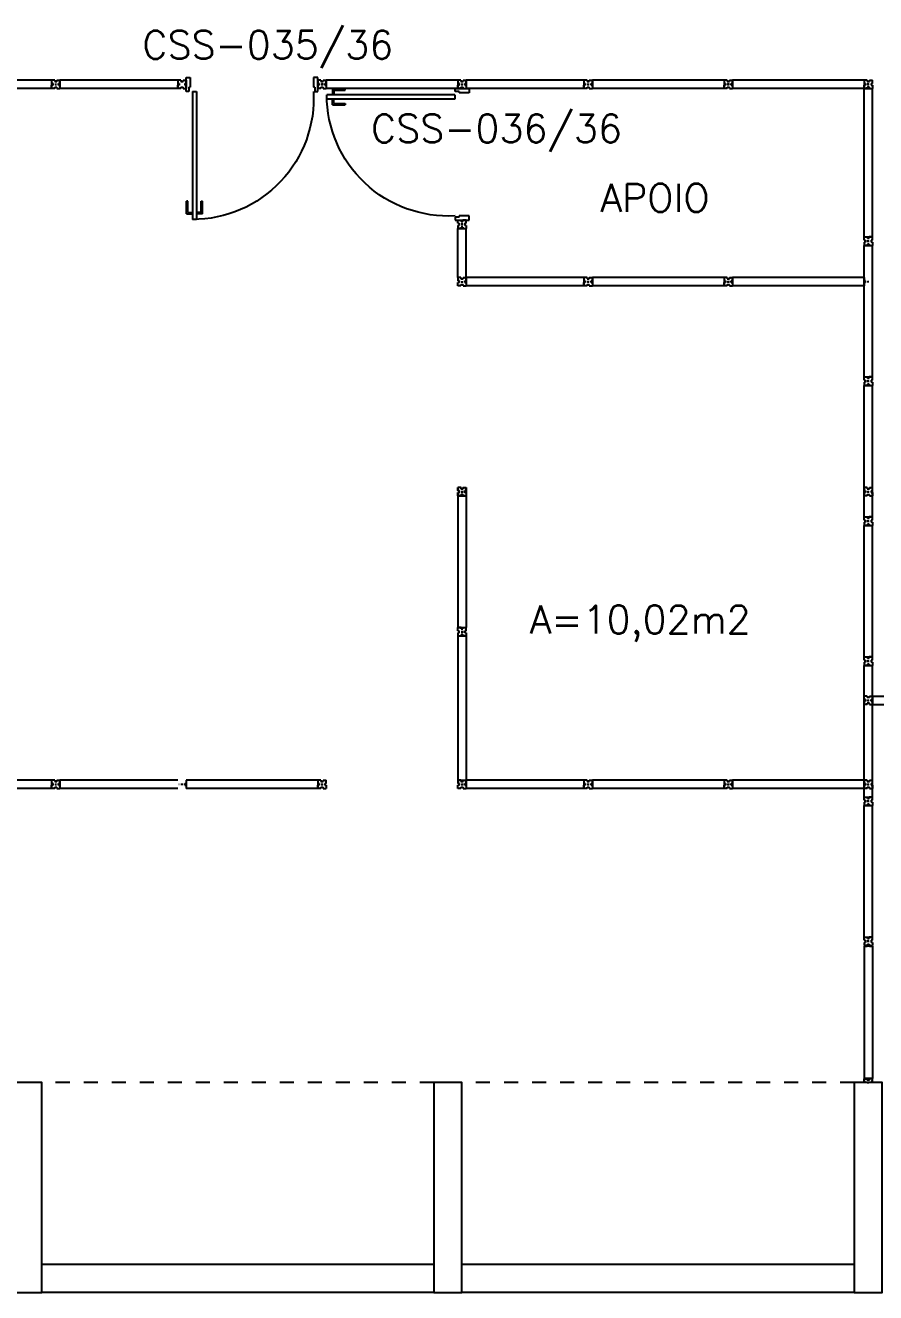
# Model space of a CAD drawing. Extents: x -248 to -11, y 347 to 447.
# Drawn here: x -201.18 to -195.11, y 389.07 to 398.12 of the extents above; entities that cross this region are included whole.
import ezdxf
from ezdxf.enums import TextEntityAlignment as Align

# ---------------------------------------------------------------- set-up
doc = ezdxf.new("R2010")
doc.units = 0
doc.header["$LTSCALE"] = 0.02
doc.header["$MEASUREMENT"] = 0
doc.linetypes.add('HIDDEN2', pattern=[0.1875, 0.125, -0.0625])
doc.layers.get('0').update_dxf_attribs({"linetype": 'CONTINUOUS'})
for name, color, linetype in [('ALV', 2, 'CONTINUOUS'), ('AREA', 2, 'CONTINUOUS'), ('DIV', 2, 'CONTINUOUS'), ('ESTR', 3, 'CONTINUOUS'), ('PROJ', 1, 'HIDDEN2'), ('TEXTO', 2, 'CONTINUOUS'), ('TEXTO-ENDEREÇO', 2, 'CONTINUOUS')]:
    doc.layers.add(name, color=color, linetype=linetype)
doc.styles.add('UNB-100', font='simplex.shx', dxfattribs={"height": 0.2})
doc.styles.add('UNB-100-1', font='simplex.shx', dxfattribs={"height": 0.2})

# ---------------------------------------------------------------- blocks, each defined once
blk = doc.blocks.new('DIVMT-SSS')
for p, q in [((-0.03, 0.008), (-0.03, 0.03)), ((-0.006, 0.03), (-0.03, 0.03)), ((-0.03, 0.008), (-0.02, 0.008)), ((-0.02, -0.008), (-0.02, 0.008)), ((-0.006, 0.0205), (-0.006, 0.03)), ((0.006, 0.0205), (-0.006, 0.0205)), ((-0.0051, 0), (0.0051, 0)), ((0.0051, 0), (-0.0051, 0)), ((0, 0.0051), (0, -0.0051)), ((0, -0.0051), (0, 0.0051)), ((0.006, 0.03), (0.03, 0.03)), ((0.006, 0.0205), (0.006, 0.03)), ((0.03, 0.008), (0.02, 0.008)), ((0.02, -0.008), (0.02, 0.008)), ((0.03, 0.008), (0.03, 0.03)), ((-0.03, -0.008), (-0.03, -0.03)), ((-0.03, -0.008), (-0.02, -0.008)), ((-0.03, -0.03), (-0.03, -0.97)), ((-0.03, -0.03), (-0.009, -0.03)), ((0.03, -0.03), (-0.03, -0.03)), ((-0.03, -0.03), (-0.006, -0.03)), ((-0.009, -0.03), (-0.027, -0.03)), ((-0.006, -0.0205), (-0.006, -0.03)), ((-0.006, -0.0205), (0.006, -0.0205)), ((-0.006, -0.0205), (-0.006, -0.03)), ((0.006, -0.0205), (-0.006, -0.0205)), ((0.005, -0.03), (-0.005, -0.03)), ((0.006, -0.0205), (0.006, -0.03)), ((0.006, -0.0205), (0.006, -0.03)), ((0.03, -0.03), (0.006, -0.03)), ((0.03, -0.008), (0.02, -0.008)), ((0.03, -0.008), (0.03, -0.03)), ((0.03, -0.03), (0.03, -0.97)), ((0.03, -0.97), (-0.03, -0.97)), ((-0.006, -0.9795), (-0.006, -0.97)), ((-0.006, -0.9795), (0.006, -0.9795)), ((0.005, -0.97), (-0.005, -0.97)), ((0, -0.9936), (0, -1.0073)), ((0.006, -0.9795), (0.006, -0.97)), ((0.0064, -1.0006), (-0.0062, -1.0006)), ((0, -1.0196), (0, -1.0208))]:
    blk.add_line(p, q)
blk = doc.blocks.new('PILAR-SSS')
blk.add_lwpolyline([(0.0027, -42.9621), (0.0027, -44.4621), (0.2028, -44.4621), (0.2028, -42.9621)], close=True)
blk = doc.blocks.new('DIV-SSS')
for p, q in [((-0.0051, 0), (0.0051, 0)), ((0, 0.0051), (0, -0.0051)), ((-0.03, -0.03), (-0.03, -0.97)), ((0.03, -0.03), (-0.03, -0.03)), ((-0.03, -0.03), (-0.009, -0.03)), ((-0.009, -0.03), (-0.027, -0.03)), ((-0.006, -0.0205), (0.006, -0.0205)), ((-0.006, -0.0205), (-0.006, -0.03)), ((-0.005, -0.0215), (0.005, -0.0215)), ((-0.005, -0.0215), (-0.005, -0.029)), ((0.005, -0.029), (-0.005, -0.029)), ((0.005, -0.03), (-0.005, -0.03)), ((0.005, -0.0215), (0.005, -0.029)), ((0.006, -0.0205), (0.006, -0.03)), ((0.03, -0.03), (0.03, -0.97)), ((0.03, -0.97), (-0.03, -0.97)), ((-0.006, -0.9795), (-0.006, -0.97)), ((-0.006, -0.9795), (0.006, -0.9795)), ((0.005, -0.97), (-0.005, -0.97)), ((0, -0.9914), (0, -1.0058)), ((0.006, -0.9795), (0.006, -0.97)), ((0.0072, -0.9994), (-0.0066, -0.9994))]:
    blk.add_line(p, q)
blk = doc.blocks.new('MTT-SSS')
for p, q in [((-0.008, 0.03), (-0.03, 0.03)), ((-0.03, 0.03), (-0.03, 0.006)), ((-0.0185, 0.006), (-0.03, 0.006)), ((-0.0185, -0.006), (-0.0185, 0.006)), ((-0.008, 0.03), (-0.008, 0.02)), ((-0.008, 0.02), (0.008, 0.02)), ((-0.0051, 0), (0.0051, 0)), ((0, -0.0051), (0, 0.0051)), ((0.008, 0.03), (0.03, 0.03)), ((0.008, 0.03), (0.008, 0.02)), ((0.0205, -0.006), (0.0205, 0.006)), ((0.0205, 0.006), (0.03, 0.006)), ((0.03, 0.006), (0.03, 0.03)), ((-0.03, -0.03), (-0.03, -0.006)), ((-0.0185, -0.006), (-0.03, -0.006)), ((-0.008, -0.03), (-0.03, -0.03)), ((-0.008, -0.02), (0.008, -0.02)), ((-0.008, -0.03), (-0.008, -0.02)), ((0.008, -0.03), (0.008, -0.02)), ((0.008, -0.03), (0.03, -0.03)), ((0.0205, -0.006), (0.03, -0.006)), ((0.03, -0.006), (0.03, -0.03))]:
    blk.add_line(p, q)
blk = doc.blocks.new('DIVINI-SSS')
for p, q in [((-0.02, 0), (-0.02, -0.008)), ((-0.02, 0), (0.0009, 0)), ((-0.0051, 0), (0.0051, 0)), ((0, 0.0051), (0, -0.0051)), ((0.0009, 0), (0.02, 0)), ((-0.03, -0.008), (-0.02, -0.008)), ((-0.03, -0.008), (-0.03, -0.028)), ((-0.03, -0.028), (-0.008, -0.028)), ((-0.03, -0.03), (0.03, -0.03)), ((-0.03, -0.975), (-0.03, -0.03)), ((-0.009, -0.03), (-0.027, -0.03)), ((-0.008, -0.0185), (0.008, -0.0185)), ((-0.008, -0.0185), (-0.008, -0.028)), ((-0.006, -0.0205), (-0.006, -0.03)), ((0.006, -0.0205), (-0.006, -0.0205)), ((-0.006, -0.0225), (-0.006, -0.027)), ((-0.004, -0.0205), (0.004, -0.0205)), ((0.006, -0.0205), (0.006, -0.03)), ((0.006, -0.0225), (0.006, -0.027)), ((0.008, -0.0185), (0.008, -0.028)), ((0.03, -0.028), (0.008, -0.028)), ((0.009, -0.03), (0.027, -0.03)), ((0.02, 0), (0.02, -0.008)), ((0.03, -0.008), (0.02, -0.008)), ((0.03, -0.008), (0.03, -0.028)), ((0.03, -0.975), (0.03, -0.03)), ((-0.03, -0.975), (0.03, -0.975)), ((-0.009, -0.975), (-0.027, -0.975)), ((-0.006, -0.9845), (-0.006, -0.975)), ((0.006, -0.9845), (-0.006, -0.9845)), ((0, -0.9845), (0, -0.9875)), ((0.006, -0.9845), (0.006, -0.975)), ((0.03, -0.975), (0.009, -0.975)), ((0.009, -0.975), (0.027, -0.975)), ((0.0062, -1.01), (-0.0057, -1.01)), ((0, -1.0029), (0, -1.0175))]:
    blk.add_line(p, q)
blk = doc.blocks.new('PDV2E-SSS')
at = {"layer": 'DIV'}
for p, q in [((0.0338, 0.9247), (0.0338, 0.8347)), ((0.0338, 0.9247), (0.0739, 0.9247)), ((0.0438, 0.9147), (0.0438, 0.8347)), ((0.0438, 0.9147), (0.0739, 0.9147)), ((0.0763, 0.0505), (0.0763, 0.9647)), ((0.1063, 0.9647), (0.0763, 0.9647)), ((0.1063, 0.0505), (0.1063, 0.9647)), ((0.1485, 0.9247), (0.1084, 0.9247)), ((0.1385, 0.9147), (0.1084, 0.9147)), ((0.1385, 0.9147), (0.1385, 0.8347)), ((0.1485, 0.9247), (0.1485, 0.8347)), ((0.0438, 0.8347), (0.034, 0.8347)), ((0.1385, 0.8347), (0.1483, 0.8347)), ((0.031, 0.05), (0.031, -0.05)), ((0.051, 0.05), (0.031, 0.05)), ((0.051, 0.0199), (0.051, 0.05)), ((0.051, 0.0199), (0.061, 0.0199)), ((0.061, -0.05), (0.061, 0.0199)), ((0.0763, 0.0505), (0.1063, 0.0505)), ((0.9502, 0.0199), (0.9402, 0.0199)), ((0.9402, -0.05), (0.9402, 0.0199)), ((0.9502, 0.0199), (0.9502, 0.05)), ((0.9502, 0.05), (0.9702, 0.05)), ((0.9702, 0.05), (0.9702, 0.0347)), ((0.9702, 0.035), (0.9702, -0.035)), ((0.031, -0.05), (0.061, -0.05)), ((0.9702, -0.05), (0.9402, -0.05)), ((0.9702, -0.035), (0.9702, -0.05))]:
    blk.add_line(p, q, dxfattribs=at)
at = {"layer": 'DIV', "color": 1}
blk.add_arc((0.0763, 0.1001), 0.8651, 356.67855, 90, dxfattribs=at)

msp = doc.modelspace()

# ---------------------------------------------------------------- linework, layer by layer
at = {"layer": 'ALV'}
for p, q in [((-198.2665, 389.2674), (-201.0659, 389.2674)), ((-195.2665, 389.2674), (-198.0659, 389.2674)), ((-198.2665, 389.0674), (-201.0659, 389.0674)), ((-195.2665, 389.0674), (-198.0659, 389.0674))]:
    msp.add_line(p, q, dxfattribs=at)
at = {"layer": 'DIV'}
for p, q in [((-200.0955, 397.7274), (-200.9356, 397.7274)), ((-200.9356, 397.7274), (-200.9356, 397.6674)), ((-200.0955, 397.7274), (-200.0955, 397.7034)), ((-200.0735, 397.7274), (-200.0955, 397.7274)), ((-200.0955, 397.7274), (-200.0955, 397.6674)), ((-200.0735, 397.7274), (-200.0735, 397.7174)), ((-200.0735, 397.7174), (-200.0575, 397.7174)), ((-200.0575, 397.7274), (-200.0575, 397.7174)), ((-200.0575, 397.7274), (-200.0355, 397.7274)), ((-200.0355, 397.7274), (-200.0355, 397.6674)), ((-200.0355, 397.7034), (-200.0355, 397.7274)), ((-199.0955, 397.7274), (-199.0955, 397.7034)), ((-199.0735, 397.7274), (-199.0955, 397.7274)), ((-199.0955, 397.7274), (-199.0955, 397.6674)), ((-199.0735, 397.7274), (-199.0735, 397.7174)), ((-199.0735, 397.7174), (-199.0575, 397.7174)), ((-199.0575, 397.7274), (-199.0575, 397.7174)), ((-199.0575, 397.7274), (-199.0355, 397.7274)), ((-199.0355, 397.7034), (-199.0355, 397.7274)), ((-198.0961, 397.7274), (-198.0961, 397.6674)), ((-197.1959, 397.7274), (-198.0361, 397.7274)), ((-198.0361, 397.7274), (-198.0361, 397.6674)), ((-197.1959, 397.7274), (-197.1959, 397.7034)), ((-197.1739, 397.7274), (-197.1959, 397.7274)), ((-197.1959, 397.7274), (-197.1959, 397.6674)), ((-197.1739, 397.7274), (-197.1739, 397.7174)), ((-197.1739, 397.7174), (-197.1579, 397.7174)), ((-197.1579, 397.7274), (-197.1579, 397.7174)), ((-197.1579, 397.7274), (-197.1359, 397.7274)), ((-197.1359, 397.7034), (-197.1359, 397.7274)), ((-195.1965, 397.7274), (-195.1965, 397.6674)), ((-195.1745, 397.7274), (-195.1965, 397.7274)), ((-195.1965, 397.7274), (-195.1965, 397.7034)), ((-195.1745, 397.7274), (-195.1745, 397.7174)), ((-195.1745, 397.7174), (-195.1585, 397.7174)), ((-195.1665, 397.717), (-195.1665, 397.7182)), ((-195.1585, 397.7274), (-195.1365, 397.7274)), ((-195.1585, 397.7274), (-195.1585, 397.7174)), ((-195.1365, 397.7034), (-195.1365, 397.7274)), ((-200.9451, 397.7034), (-200.9356, 397.7034)), ((-200.9451, 397.6914), (-200.9451, 397.7034)), ((-200.9451, 397.6914), (-200.9356, 397.6914)), ((-200.9356, 397.7024), (-200.9356, 397.6924)), ((-200.0955, 397.6674), (-200.9356, 397.6674)), ((-200.086, 397.7034), (-200.0955, 397.7034)), ((-200.086, 397.7034), (-200.0955, 397.7034)), ((-200.0955, 397.7024), (-200.0955, 397.6924)), ((-200.086, 397.6914), (-200.0955, 397.6914)), ((-200.0955, 397.6674), (-200.0955, 397.6914)), ((-200.086, 397.6914), (-200.0955, 397.6914)), ((-200.0955, 397.6884), (-200.0955, 397.6704)), ((-200.0955, 397.6674), (-200.0955, 397.6884)), ((-200.0735, 397.6674), (-200.0955, 397.6674)), ((-200.086, 397.7034), (-200.086, 397.6914)), ((-200.086, 397.6914), (-200.086, 397.7034)), ((-200.0735, 397.6674), (-200.0735, 397.6774)), ((-200.0735, 397.6774), (-200.0575, 397.6774)), ((-200.0575, 397.6674), (-200.0575, 397.6774)), ((-200.0575, 397.6674), (-200.0355, 397.6674)), ((-200.045, 397.7034), (-200.045, 397.6914)), ((-200.045, 397.7034), (-200.0355, 397.7034)), ((-200.045, 397.6914), (-200.0355, 397.6914)), ((-200.0355, 397.7024), (-200.0355, 397.6924)), ((-199.086, 397.7034), (-199.0955, 397.7034)), ((-199.086, 397.7034), (-199.0955, 397.7034)), ((-199.0955, 397.7024), (-199.0955, 397.6924)), ((-199.086, 397.6914), (-199.0955, 397.6914)), ((-199.0955, 397.6674), (-199.0955, 397.6914)), ((-199.086, 397.6914), (-199.0955, 397.6914)), ((-199.0955, 397.6884), (-199.0955, 397.6704)), ((-199.0955, 397.6674), (-199.0955, 397.6884)), ((-199.0735, 397.6674), (-199.0955, 397.6674)), ((-199.086, 397.7034), (-199.086, 397.6914)), ((-199.086, 397.6914), (-199.086, 397.7034)), ((-199.0735, 397.6674), (-199.0735, 397.6774)), ((-199.0735, 397.6774), (-199.0575, 397.6774)), ((-199.0706, 397.6974), (-199.0604, 397.6974)), ((-199.0604, 397.6974), (-199.0706, 397.6974)), ((-199.0655, 397.7025), (-199.0655, 397.6923)), ((-199.0655, 397.6923), (-199.0655, 397.7025)), ((-199.0575, 397.6674), (-199.0575, 397.6774)), ((-199.0575, 397.6674), (-199.0355, 397.6674)), ((-199.045, 397.7034), (-199.045, 397.6914)), ((-199.045, 397.7034), (-199.0355, 397.7034)), ((-199.045, 397.6914), (-199.0355, 397.6914)), ((-199.0355, 397.6914), (-199.0355, 397.6674)), ((-198.0961, 397.6674), (-198.0961, 397.6914)), ((-198.0361, 397.6914), (-198.0361, 397.6674)), ((-197.1959, 397.6674), (-198.0361, 397.6674)), ((-197.1864, 397.7034), (-197.1959, 397.7034)), ((-197.1864, 397.7034), (-197.1959, 397.7034)), ((-197.1959, 397.7024), (-197.1959, 397.6924)), ((-197.1864, 397.6914), (-197.1959, 397.6914)), ((-197.1959, 397.6674), (-197.1959, 397.6914)), ((-197.1864, 397.6914), (-197.1959, 397.6914)), ((-197.1959, 397.6884), (-197.1959, 397.6704)), ((-197.1959, 397.6674), (-197.1959, 397.6884)), ((-197.1739, 397.6674), (-197.1959, 397.6674)), ((-197.1864, 397.7034), (-197.1864, 397.6914)), ((-197.1864, 397.6914), (-197.1864, 397.7034)), ((-197.1739, 397.6674), (-197.1739, 397.6774)), ((-197.1739, 397.6774), (-197.1579, 397.6774)), ((-197.171, 397.6974), (-197.1608, 397.6974)), ((-197.1608, 397.6974), (-197.171, 397.6974)), ((-197.1659, 397.7025), (-197.1659, 397.6923)), ((-197.1659, 397.6923), (-197.1659, 397.7025)), ((-197.1579, 397.6674), (-197.1579, 397.6774)), ((-197.1579, 397.6674), (-197.1359, 397.6674)), ((-197.1454, 397.7034), (-197.1454, 397.6914)), ((-197.1454, 397.7034), (-197.1359, 397.7034)), ((-197.1454, 397.6914), (-197.1359, 397.6914)), ((-197.1359, 397.6914), (-197.1359, 397.6674)), ((-195.187, 397.7034), (-195.1965, 397.7034)), ((-195.187, 397.7034), (-195.1965, 397.7034)), ((-195.1965, 397.7024), (-195.1965, 397.6924)), ((-195.187, 397.6914), (-195.1965, 397.6914)), ((-195.1965, 397.6674), (-195.1965, 397.6914)), ((-195.187, 397.6914), (-195.1965, 397.6914)), ((-195.1965, 397.6674), (-195.1965, 397.6884)), ((-195.1965, 397.6884), (-195.1965, 397.6704)), ((-195.1965, 396.6074), (-195.1965, 397.6674)), ((-195.1965, 397.6674), (-195.1365, 397.6674)), ((-195.1745, 397.6674), (-195.1965, 397.6674)), ((-195.187, 397.6914), (-195.187, 397.7034)), ((-195.187, 397.7034), (-195.187, 397.6914)), ((-195.1745, 397.6774), (-195.1585, 397.6774)), ((-195.1745, 397.6674), (-195.1745, 397.6774)), ((-195.1729, 397.698), (-195.1603, 397.698)), ((-195.1725, 397.6769), (-195.1725, 397.6674)), ((-195.1605, 397.6769), (-195.1725, 397.6769)), ((-195.1614, 397.6974), (-195.1716, 397.6974)), ((-195.1716, 397.6974), (-195.1614, 397.6974)), ((-195.1715, 397.6674), (-195.1615, 397.6674)), ((-195.1665, 397.691), (-195.1665, 397.7048)), ((-195.1665, 397.6923), (-195.1665, 397.7025)), ((-195.1665, 397.7025), (-195.1665, 397.6923)), ((-195.1605, 397.6769), (-195.1605, 397.6674)), ((-195.1585, 397.6674), (-195.1585, 397.6774)), ((-195.1585, 397.6674), (-195.1365, 397.6674)), ((-195.146, 397.7034), (-195.1365, 397.7034)), ((-195.146, 397.7034), (-195.146, 397.6914)), ((-195.146, 397.6914), (-195.1365, 397.6914)), ((-195.1365, 397.6914), (-195.1365, 397.6674)), ((-195.1365, 396.6074), (-195.1365, 397.6674)), ((-198.0961, 396.7274), (-198.0721, 396.7274)), ((-198.0961, 396.7054), (-198.0961, 396.7274)), ((-198.0961, 396.7274), (-198.0361, 396.7274)), ((-198.0721, 396.7179), (-198.0721, 396.7274)), ((-198.0721, 396.7179), (-198.0721, 396.7274)), ((-198.0711, 396.7274), (-198.0611, 396.7274)), ((-198.0601, 396.7179), (-198.0601, 396.7274)), ((-198.0361, 396.7274), (-198.0601, 396.7274)), ((-198.0601, 396.7179), (-198.0601, 396.7274)), ((-198.0571, 396.7274), (-198.0391, 396.7274)), ((-198.0361, 396.7274), (-198.0571, 396.7274)), ((-198.0361, 396.7054), (-198.0361, 396.7274)), ((-198.0961, 396.7054), (-198.0861, 396.7054)), ((-198.0961, 396.6894), (-198.0861, 396.6894)), ((-198.0961, 396.6894), (-198.0961, 396.6674)), ((-198.0721, 396.6674), (-198.0961, 396.6674)), ((-198.0961, 396.3174), (-198.0961, 396.6674)), ((-198.0961, 396.6674), (-198.0361, 396.6674)), ((-198.0861, 396.7054), (-198.0861, 396.6894)), ((-198.0724, 396.698), (-198.0598, 396.698)), ((-198.0721, 396.7179), (-198.0601, 396.7179)), ((-198.0601, 396.7179), (-198.0721, 396.7179)), ((-198.0721, 396.6769), (-198.0601, 396.6769)), ((-198.0721, 396.6769), (-198.0721, 396.6674)), ((-198.0721, 396.6769), (-198.0721, 396.6674)), ((-198.0601, 396.6769), (-198.0721, 396.6769)), ((-198.0712, 396.6974), (-198.061, 396.6974)), ((-198.061, 396.6974), (-198.0712, 396.6974)), ((-198.0711, 396.6674), (-198.0611, 396.6674)), ((-198.0661, 396.717), (-198.0661, 396.7182)), ((-198.0661, 396.691), (-198.0661, 396.7048)), ((-198.0661, 396.7025), (-198.0661, 396.6923)), ((-198.0661, 396.6923), (-198.0661, 396.7025)), ((-198.0601, 396.6769), (-198.0601, 396.6674)), ((-198.0601, 396.6769), (-198.0601, 396.6674)), ((-198.0601, 396.6674), (-198.0361, 396.6674)), ((-198.0361, 396.7054), (-198.0461, 396.7054)), ((-198.0461, 396.7054), (-198.0461, 396.6894)), ((-198.0361, 396.6894), (-198.0461, 396.6894)), ((-198.0361, 396.6894), (-198.0361, 396.6674)), ((-198.0361, 396.3174), (-198.0361, 396.6674)), ((-195.1965, 396.6074), (-195.1725, 396.6074)), ((-195.1965, 396.5854), (-195.1965, 396.6074)), ((-195.1965, 396.6074), (-195.1365, 396.6074)), ((-195.1965, 396.5854), (-195.1865, 396.5854)), ((-195.1965, 396.5694), (-195.1865, 396.5694)), ((-195.1965, 396.5694), (-195.1965, 396.5474)), ((-195.1725, 396.5474), (-195.1965, 396.5474)), ((-195.1865, 396.5854), (-195.1865, 396.5694)), ((-195.1725, 396.5979), (-195.1725, 396.6074)), ((-195.1725, 396.5979), (-195.1725, 396.6074)), ((-195.1725, 396.5979), (-195.1605, 396.5979)), ((-195.1605, 396.5979), (-195.1725, 396.5979)), ((-195.1725, 396.5569), (-195.1605, 396.5569)), ((-195.1725, 396.5569), (-195.1725, 396.5474)), ((-195.1716, 396.5774), (-195.1614, 396.5774)), ((-195.1614, 396.5774), (-195.1716, 396.5774)), ((-195.1715, 396.6074), (-195.1615, 396.6074)), ((-195.1665, 396.5825), (-195.1665, 396.5723)), ((-195.1665, 396.5723), (-195.1665, 396.5825)), ((-195.1605, 396.5979), (-195.1605, 396.6074)), ((-195.1365, 396.6074), (-195.1605, 396.6074)), ((-195.1605, 396.5979), (-195.1605, 396.6074)), ((-195.1605, 396.5569), (-195.1605, 396.5474)), ((-195.1605, 396.5474), (-195.1365, 396.5474)), ((-195.1575, 396.6074), (-195.1395, 396.6074)), ((-195.1365, 396.6074), (-195.1575, 396.6074)), ((-195.1365, 396.5854), (-195.1465, 396.5854)), ((-195.1465, 396.5854), (-195.1465, 396.5694)), ((-195.1365, 396.5694), (-195.1465, 396.5694)), ((-195.1365, 396.5854), (-195.1365, 396.6074)), ((-195.1365, 396.5694), (-195.1365, 396.5474)), ((-198.0361, 396.3174), (-198.0361, 396.2574)), ((-197.1959, 396.3174), (-198.0361, 396.3174)), ((-197.1959, 396.3174), (-197.1959, 396.2574)), ((-197.1739, 396.3174), (-197.1959, 396.3174)), ((-197.1959, 396.3174), (-197.1959, 396.2934)), ((-197.1864, 396.2934), (-197.1959, 396.2934)), ((-197.1864, 396.2934), (-197.1959, 396.2934)), ((-197.1959, 396.2924), (-197.1959, 396.2824)), ((-197.1864, 396.2814), (-197.1959, 396.2814)), ((-197.1959, 396.2574), (-197.1959, 396.2814)), ((-197.1864, 396.2814), (-197.1959, 396.2814)), ((-197.1959, 396.2574), (-197.1959, 396.2784)), ((-197.1959, 396.2784), (-197.1959, 396.2604)), ((-197.1864, 396.2814), (-197.1864, 396.2934)), ((-197.1864, 396.2934), (-197.1864, 396.2814)), ((-197.1739, 396.3174), (-197.1739, 396.3074)), ((-197.1739, 396.3074), (-197.1579, 396.3074)), ((-197.1739, 396.2674), (-197.1579, 396.2674)), ((-197.1739, 396.2574), (-197.1739, 396.2674)), ((-197.1608, 396.2874), (-197.171, 396.2874)), ((-197.171, 396.2874), (-197.1608, 396.2874)), ((-197.1659, 396.2823), (-197.1659, 396.2925)), ((-197.1659, 396.2925), (-197.1659, 396.2823)), ((-197.1579, 396.3174), (-197.1359, 396.3174)), ((-197.1579, 396.3174), (-197.1579, 396.3074)), ((-197.1579, 396.2574), (-197.1579, 396.2674)), ((-197.1454, 396.2934), (-197.1359, 396.2934)), ((-197.1454, 396.2934), (-197.1454, 396.2814)), ((-197.1454, 396.2814), (-197.1359, 396.2814)), ((-197.1359, 396.2934), (-197.1359, 396.3174)), ((-197.1359, 396.2814), (-197.1359, 396.2574)), ((-197.1959, 396.2574), (-198.0361, 396.2574)), ((-197.1739, 396.2574), (-197.1959, 396.2574)), ((-197.1579, 396.2574), (-197.1359, 396.2574)), ((-198.0851, 394.7874), (-198.0862, 394.7874)), ((-198.059, 394.7874), (-198.0728, 394.7874)), ((-198.0661, 394.7938), (-198.0661, 394.7812)), ((-198.0449, 394.7814), (-198.0449, 394.7934)), ((-198.0449, 394.7934), (-198.0354, 394.7934)), ((-198.0449, 394.7814), (-198.0354, 394.7814)), ((-198.0361, 394.8174), (-198.0361, 394.7574)), ((-198.0354, 394.8174), (-198.0354, 394.7574)), ((-198.0354, 394.7924), (-198.0354, 394.7824)), ((-195.1965, 394.8174), (-195.1965, 394.7574)), ((-195.1745, 394.8174), (-195.1965, 394.8174)), ((-195.1965, 394.8174), (-195.1965, 394.7934)), ((-195.187, 394.7934), (-195.1965, 394.7934)), ((-195.187, 394.7934), (-195.1965, 394.7934)), ((-195.1965, 394.7924), (-195.1965, 394.7824)), ((-195.187, 394.7814), (-195.1965, 394.7814)), ((-195.1965, 394.7574), (-195.1965, 394.7814)), ((-195.187, 394.7814), (-195.1965, 394.7814)), ((-195.1965, 394.7574), (-195.1965, 394.7784)), ((-195.1965, 394.7784), (-195.1965, 394.7604)), ((-195.1745, 394.7574), (-195.1965, 394.7574)), ((-195.187, 394.7814), (-195.187, 394.7934)), ((-195.187, 394.7934), (-195.187, 394.7814)), ((-195.1745, 394.8174), (-195.1745, 394.8074)), ((-195.1745, 394.8074), (-195.1585, 394.8074)), ((-195.1745, 394.7674), (-195.1585, 394.7674)), ((-195.1745, 394.7574), (-195.1745, 394.7674)), ((-195.1614, 394.7874), (-195.1716, 394.7874)), ((-195.1716, 394.7874), (-195.1614, 394.7874)), ((-195.1665, 394.7823), (-195.1665, 394.7925)), ((-195.1665, 394.7925), (-195.1665, 394.7823)), ((-195.1585, 394.8174), (-195.1365, 394.8174)), ((-195.1585, 394.8174), (-195.1585, 394.8074)), ((-195.1585, 394.7574), (-195.1585, 394.7674)), ((-195.1585, 394.7574), (-195.1365, 394.7574)), ((-195.146, 394.7934), (-195.1365, 394.7934)), ((-195.146, 394.7934), (-195.146, 394.7814)), ((-195.146, 394.7814), (-195.1365, 394.7814)), ((-195.1365, 394.7934), (-195.1365, 394.8174)), ((-195.1365, 394.7814), (-195.1365, 394.7574)), ((-198.0961, 393.7954), (-198.0961, 393.8174)), ((-198.0721, 393.8174), (-198.0961, 393.8174)), ((-198.0961, 393.7954), (-198.0861, 393.7954)), ((-198.0961, 393.7794), (-198.0861, 393.7794)), ((-198.0961, 393.7794), (-198.0961, 393.7574)), ((-198.0961, 393.7574), (-198.0721, 393.7574)), ((-198.0961, 393.7574), (-198.0361, 393.7574)), ((-198.0961, 393.7574), (-198.0961, 392.7274)), ((-198.0861, 393.7794), (-198.0861, 393.7954)), ((-198.0721, 393.8079), (-198.0721, 393.8174)), ((-198.0721, 393.8079), (-198.0601, 393.8079)), ((-198.0721, 393.7669), (-198.0601, 393.7669)), ((-198.0721, 393.7669), (-198.0721, 393.7574)), ((-198.0601, 393.7669), (-198.0721, 393.7669)), ((-198.0721, 393.7669), (-198.0721, 393.7574)), ((-198.0712, 393.7874), (-198.061, 393.7874)), ((-198.061, 393.7874), (-198.0712, 393.7874)), ((-198.0711, 393.7574), (-198.0611, 393.7574)), ((-198.0661, 393.7823), (-198.0661, 393.7925)), ((-198.0661, 393.7925), (-198.0661, 393.7823)), ((-198.0601, 393.8079), (-198.0601, 393.8174)), ((-198.0601, 393.8174), (-198.0361, 393.8174)), ((-198.0601, 393.7669), (-198.0601, 393.7574)), ((-198.0601, 393.7669), (-198.0601, 393.7574)), ((-198.0361, 393.7574), (-198.0601, 393.7574)), ((-198.0571, 393.7574), (-198.0391, 393.7574)), ((-198.0361, 393.7574), (-198.0571, 393.7574)), ((-198.0461, 393.7794), (-198.0461, 393.7954)), ((-198.0361, 393.7954), (-198.0461, 393.7954)), ((-198.0361, 393.7794), (-198.0461, 393.7794)), ((-198.0361, 393.7954), (-198.0361, 393.8174)), ((-198.0361, 393.7794), (-198.0361, 393.7574)), ((-198.0361, 393.7574), (-198.0361, 392.7274)), ((-200.9451, 392.6914), (-200.9451, 392.7034)), ((-200.9451, 392.7034), (-200.9356, 392.7034)), ((-200.9451, 392.6914), (-200.9356, 392.6914)), ((-200.9356, 392.7274), (-200.9356, 392.6674)), ((-200.0955, 392.7274), (-200.9356, 392.7274)), ((-200.9356, 392.7024), (-200.9356, 392.6924)), ((-200.0955, 392.6674), (-200.9356, 392.6674)), ((-198.0961, 392.7274), (-198.0361, 392.7274)), ((-198.0724, 392.6968), (-198.0598, 392.6968)), ((-198.0721, 392.7179), (-198.0721, 392.7274)), ((-198.0601, 392.7179), (-198.0721, 392.7179)), ((-198.0711, 392.7274), (-198.0611, 392.7274)), ((-198.0661, 392.7038), (-198.0661, 392.6901)), ((-198.0661, 392.6778), (-198.0661, 392.6766)), ((-198.0601, 392.7179), (-198.0601, 392.7274)), ((-198.0361, 392.7274), (-198.0361, 392.6674)), ((-197.1959, 392.7274), (-198.0361, 392.7274)), ((-197.1959, 392.6674), (-198.0361, 392.6674)), ((-197.1959, 392.7274), (-197.1959, 392.6674)), ((-197.1739, 392.7274), (-197.1959, 392.7274)), ((-197.1959, 392.7274), (-197.1959, 392.7034)), ((-197.1864, 392.7034), (-197.1959, 392.7034)), ((-197.1864, 392.7034), (-197.1959, 392.7034)), ((-197.1959, 392.7024), (-197.1959, 392.6924)), ((-197.1864, 392.6914), (-197.1959, 392.6914)), ((-197.1959, 392.6674), (-197.1959, 392.6914)), ((-197.1864, 392.6914), (-197.1959, 392.6914)), ((-197.1959, 392.6674), (-197.1959, 392.6884)), ((-197.1959, 392.6884), (-197.1959, 392.6704)), ((-197.1739, 392.6674), (-197.1959, 392.6674)), ((-197.1864, 392.6914), (-197.1864, 392.7034)), ((-197.1864, 392.7034), (-197.1864, 392.6914)), ((-197.1739, 392.7274), (-197.1739, 392.7174)), ((-197.1739, 392.7174), (-197.1579, 392.7174)), ((-197.1739, 392.6774), (-197.1579, 392.6774)), ((-197.1739, 392.6674), (-197.1739, 392.6774)), ((-197.1608, 392.6974), (-197.171, 392.6974)), ((-197.171, 392.6974), (-197.1608, 392.6974)), ((-197.1659, 392.6923), (-197.1659, 392.7025)), ((-197.1659, 392.7025), (-197.1659, 392.6923)), ((-197.1579, 392.7274), (-197.1359, 392.7274)), ((-197.1579, 392.7274), (-197.1579, 392.7174)), ((-197.1579, 392.6674), (-197.1579, 392.6774)), ((-197.1579, 392.6674), (-197.1359, 392.6674)), ((-197.1454, 392.7034), (-197.1359, 392.7034)), ((-197.1454, 392.7034), (-197.1454, 392.6914)), ((-197.1454, 392.6914), (-197.1359, 392.6914)), ((-197.1359, 392.7034), (-197.1359, 392.7274)), ((-197.1359, 392.6914), (-197.1359, 392.6674)), ((-195.1965, 392.7274), (-195.1965, 392.7034)), ((-195.1745, 392.7274), (-195.1965, 392.7274)), ((-195.1965, 392.7274), (-195.1965, 392.6674)), ((-195.187, 392.7034), (-195.1965, 392.7034)), ((-195.187, 392.7034), (-195.1965, 392.7034)), ((-195.1965, 392.7024), (-195.1965, 392.6924)), ((-195.187, 392.6914), (-195.1965, 392.6914)), ((-195.1965, 392.6674), (-195.1965, 392.6914)), ((-195.187, 392.6914), (-195.1965, 392.6914)), ((-195.1965, 392.6884), (-195.1965, 392.6704)), ((-195.1965, 392.6674), (-195.1965, 392.6884)), ((-195.1745, 392.6674), (-195.1965, 392.6674)), ((-195.187, 392.7034), (-195.187, 392.6914)), ((-195.187, 392.6914), (-195.187, 392.7034)), ((-195.1745, 392.7274), (-195.1745, 392.7174)), ((-195.1745, 392.7174), (-195.1585, 392.7174)), ((-195.1745, 392.6674), (-195.1745, 392.6774)), ((-195.1745, 392.6774), (-195.1585, 392.6774)), ((-195.1716, 392.6974), (-195.1614, 392.6974)), ((-195.1614, 392.6974), (-195.1716, 392.6974)), ((-195.1665, 392.7025), (-195.1665, 392.6923)), ((-195.1665, 392.6923), (-195.1665, 392.7025)), ((-195.1585, 392.7274), (-195.1585, 392.7174)), ((-195.1585, 392.7274), (-195.1365, 392.7274)), ((-195.1585, 392.6674), (-195.1585, 392.6774)), ((-195.1585, 392.6674), (-195.1365, 392.6674)), ((-195.146, 392.7034), (-195.146, 392.6914)), ((-195.146, 392.7034), (-195.1365, 392.7034)), ((-195.146, 392.6914), (-195.1365, 392.6914)), ((-195.1365, 392.7034), (-195.1365, 392.7274)), ((-195.1365, 392.6914), (-195.1365, 392.6674))]:
    msp.add_line(p, q, dxfattribs=at)
at = {"layer": 'PROJ'}
for p, q in [((-198.2665, 390.5674), (-201.0665, 390.5674)), ((-195.2665, 390.5674), (-198.0665, 390.5674))]:
    msp.add_line(p, q, dxfattribs=at)

# ---------------------------------------------------------------- block references
at = {"layer": 'DIV', "xscale": -1}
for name, p, rotation in [('DIV-SSS', (-200.9656, 397.6974), 270.0000000235032), ('PDV2E-SSS', (-200.0664, 397.6974), 180.0000000235031), ('DIV-SSS', (-198.0661, 397.6974), 270.0000000235032), ('DIVMT-SSS', (-196.1659, 397.6974), 270.0000000235032), ('DIV-SSS', (-195.1665, 397.6974), 270.0000000235032), ('PDV2E-SSS', (-198.0661, 397.6984), 90.00000004700625), ('DIVMT-SSS', (-196.1659, 396.2874), 270.0000000235032), ('DIV-SSS', (-195.1665, 396.2874), 270.0000000235032), ('DIVMT-SSS', (-198.0661, 394.7874), 2.350311945065187e-08), ('DIV-SSS', (-200.9656, 392.6974), 270.0000000235032), ('DIVMT-SSS', (-199.0655, 392.6974), 270.0000000235032), ('DIVMT-SSS', (-196.1659, 392.6974), 270.0000000235032), ('DIV-SSS', (-195.1665, 392.6974), 270.0000000235032)]:
    msp.add_blockref(name, p, dxfattribs=dict(at, rotation=rotation))
at = {"layer": 'DIV'}
for p in [(-200.9656, 397.6974), (-198.0661, 397.6974), (-198.0661, 396.2874), (-198.0661, 394.7874), (-200.9656, 392.6974), (-198.0661, 392.6974)]:
    msp.add_blockref('MTT-SSS', p, dxfattribs=at)
for name, p, rotation in [('DIVMT-SSS', (-195.1665, 395.5774), 179.9999999764969), ('DIVMT-SSS', (-195.1665, 394.5774), 179.9999999764969), ('DIVMT-SSS', (-195.1665, 393.5774), 179.9999999764969), ('DIVMT-SSS', (-195.1665, 392.5774), 179.9999999764969), ('DIVMT-SSS', (-195.1665, 393.2974), 89.99999997649687), ('DIVMT-SSS', (-195.1665, 391.5774), 179.9999999764969), ('DIVINI-SSS', (-195.1665, 390.5674), 179.9999999764969)]:
    msp.add_blockref(name, p, dxfattribs=dict(at, rotation=rotation))
at = {"layer": 'ESTR'}
for p in [(-201.2692, 433.5295), (-198.2692, 433.5295), (-195.2692, 433.5295)]:
    msp.add_blockref('PILAR-SSS', p, dxfattribs=at)

# ---------------------------------------------------------------- texts
at = {"layer": 'AREA', "style": 'UNB-100'}
msp.add_text('A=10,02m2', height=0.2, dxfattribs=at).set_placement((-197.5832, 393.7759))
at = {"layer": 'TEXTO', "style": 'UNB-100'}
msp.add_text('APOIO', height=0.2, rotation=360, dxfattribs=at).set_placement((-197.0789, 396.7858))
at = {"layer": 'TEXTO-ENDEREÇO', "style": 'UNB-100-1'}
for s, p in [('CSS-035/36', (-199.4527, 397.8806)), ('CSS-036/36', (-197.8204, 397.2812))]:
    msp.add_text(s, height=0.2, rotation=360, dxfattribs=at).set_placement(p, align=Align.CENTER)

doc.saveas('drawing.dxf')
